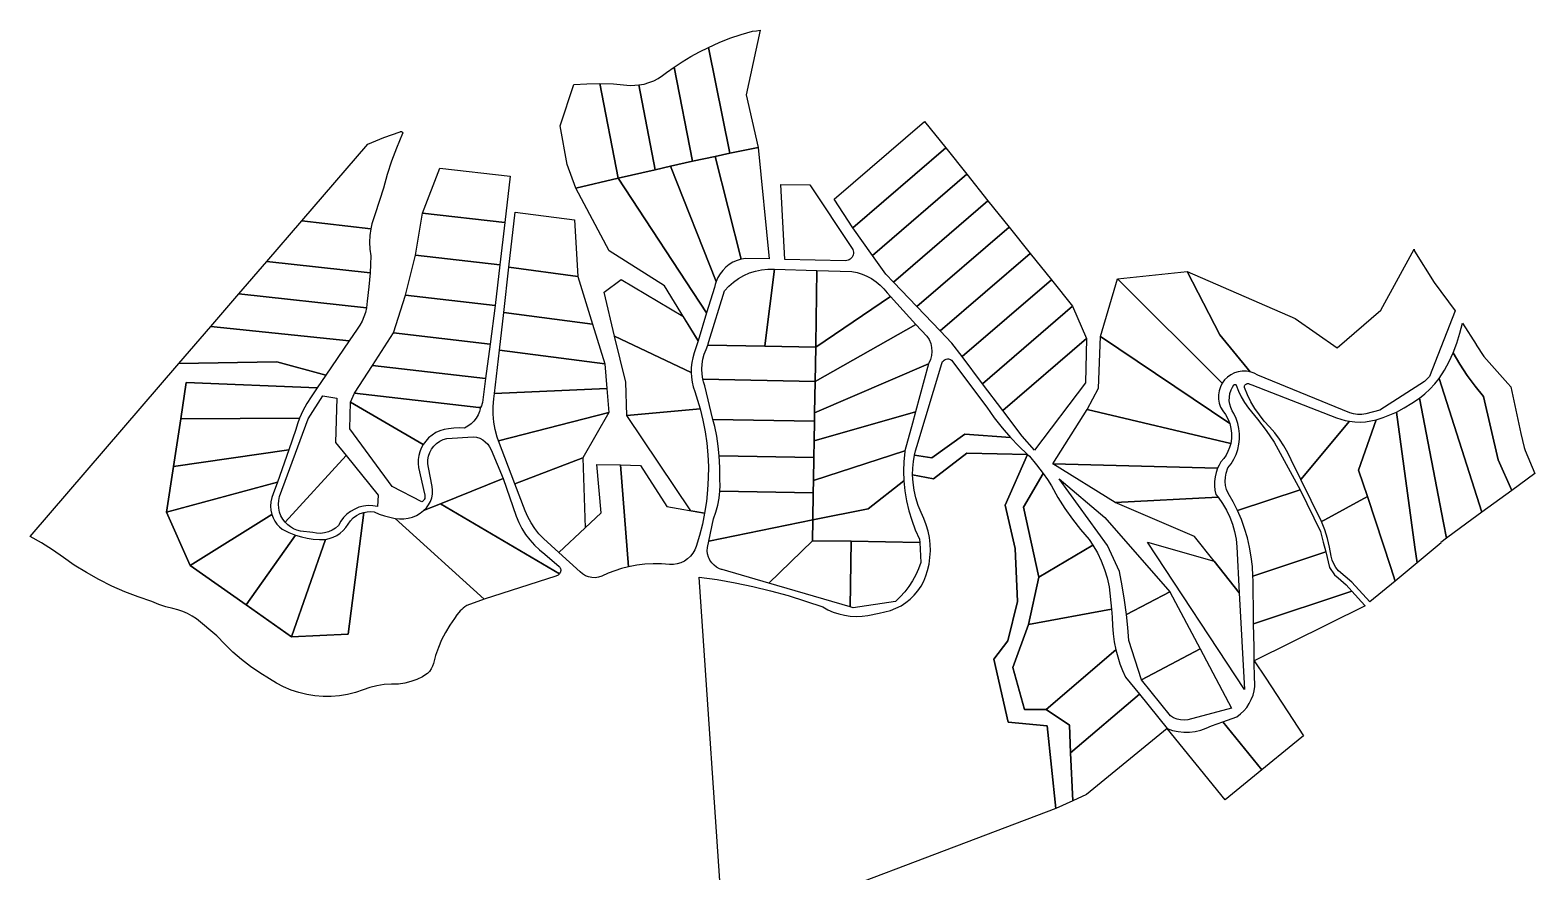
# Model space of a CAD drawing. Header units: millimetres. Extents: x 522658 to 553925, y 7796479 to 7820139.
# Drawn here: x 537470 to 539251, y 7802956 to 7803952 of the extents above; entities that cross this region are included whole.
import ezdxf

# ---------------------------------------------------------------- set-up
doc = ezdxf.new("R2010")
doc.units = ezdxf.units.MM
doc.layers.add('ZONA RESIDENCIAL 2 (ZR_2)', color=2, linetype='Continuous')

msp = doc.modelspace()

# ---------------------------------------------------------------- linework, layer by layer
at = {"layer": 'ZONA RESIDENCIAL 2 (ZR_2)'}
for points in [[(538331.4, 7803813.2), (538298.1, 7803806.6), (538272.6, 7803931.8), (538285.3, 7803937.5), (538298.2, 7803942.6), (538311.3, 7803947.1), (538324.7, 7803951), (538329.4, 7803951.5), (538334, 7803952.2), (538317.5, 7803875.6), (538331.4, 7803813.2)], [(538280.6, 7803802.6), (538254, 7803797.1), (538232, 7803908.3), (538241.8, 7803914.8), (538251.8, 7803920.8), (538262.1, 7803926.5), (538272.6, 7803931.8), (538298.1, 7803806.6), (538280.6, 7803802.6)], [(538209.5, 7803787), (538190.5, 7803887.3), (538196.5, 7803888.4), (538202.3, 7803890.1), (538207.9, 7803892.3), (538213.3, 7803895), (538218.4, 7803898.3), (538223.2, 7803902), (538232, 7803908.3), (538254, 7803797.1), (538227.8, 7803791.1), (538209.5, 7803787)], [(538165.9, 7803777.2), (538115.9, 7803765.2), (538105.6, 7803793.4), (538097.2, 7803839), (538113.5, 7803887.8), (538128.8, 7803888.8), (538144.1, 7803889), (538165.9, 7803777.2)], [(538190.5, 7803887.3), (538209.5, 7803787), (538165.9, 7803777.2), (538144.1, 7803889), (538160.2, 7803888.5), (538176.2, 7803887.2), (538181, 7803886.8), (538185.8, 7803886.9), (538190.5, 7803887.3)], [(538553.5, 7803812.8), (538443.4, 7803718.2), (538421.5, 7803752.1), (538528.5, 7803844), (538553.5, 7803812.8)], [(537873.1, 7803717.1), (537791.5, 7803726.5), (537869.7, 7803817.4), (537888.7, 7803825), (537908.1, 7803832), (537908.3, 7803832.1), (537908.7, 7803832.2), (537909, 7803832.2), (537909.3, 7803832.2), (537909.6, 7803832.2), (537909.9, 7803832), (537910.2, 7803831.9), (537910.4, 7803831.6), (537910.6, 7803831.4), (537910.8, 7803831.1), (537910.9, 7803830.8), (537910.9, 7803830.5), (537910.9, 7803830.2), (537910.8, 7803829.8), (537903.7, 7803812.4), (537897.8, 7803797), (537892.6, 7803781.3), (537888.1, 7803765.4), (537878.5, 7803735), (537876.3, 7803729.1), (537874.5, 7803723.2), (537873.1, 7803717.1)], [(538227.8, 7803791.1), (538254, 7803797.1), (538280.6, 7803802.6), (538311.4, 7803681.2), (538306.5, 7803679.7), (538301.7, 7803677.6), (538297.3, 7803674.9), (538293.2, 7803671.7), (538289.6, 7803668), (538286.4, 7803663.9), (538283.8, 7803659.5), (538281.7, 7803654.7), (538227.8, 7803791.1)], [(538280.6, 7803802.6), (538298.1, 7803806.6), (538331.4, 7803813.2), (538344.5, 7803681.5), (538316.8, 7803682.1), (538311.4, 7803681.2), (538280.6, 7803802.6)], [(538578.5, 7803781.6), (538466.8, 7803685.5), (538443.4, 7803718.2), (538553.5, 7803812.8), (538578.5, 7803781.6)], [(538031.7, 7803724.6), (537934.4, 7803735.8), (537954.9, 7803788.8), (538038, 7803779.3), (538031.7, 7803724.6)], [(538165.9, 7803777.2), (538209.7, 7803787), (538227.8, 7803791.1), (538281.7, 7803654.7), (538280.7, 7803651.4), (538279.9, 7803647.9), (538270.5, 7803617.6), (538165.9, 7803777.2)], [(538603.5, 7803750.4), (538491.5, 7803654.1), (538482.7, 7803663.3), (538466.8, 7803685.5), (538578.5, 7803781.6), (538603.5, 7803750.4)], [(538115.9, 7803765.2), (538165.9, 7803777.2), (538270.5, 7803617.6), (538260.4, 7803584.8), (538220.7, 7803649.7), (538155.2, 7803691), (538115.9, 7803765.2)], [(538392.6, 7803769.2), (538442.8, 7803694), (538443.5, 7803692.6), (538444, 7803691.1), (538444.2, 7803689.6), (538444.2, 7803688.1), (538444, 7803686.5), (538443.4, 7803685.1), (538442.7, 7803683.7), (538441.7, 7803682.5), (538440.6, 7803681.4), (538439.3, 7803680.6), (538437.9, 7803679.9), (538436.4, 7803679.6), (538434.8, 7803679.4), (538363.1, 7803681), (538358.4, 7803769.6), (538392.6, 7803769.2)], [(538628.5, 7803719.2), (538519.2, 7803625.2), (538491.5, 7803654.1), (538603.5, 7803750.4), (538628.5, 7803719.2)], [(537873.1, 7803717.1), (537872, 7803709.1), (537871.7, 7803701.2), (537872.1, 7803693.2), (537873.3, 7803685.2), (537873, 7803675.1), (537872.4, 7803665.1), (537750.1, 7803678.5), (537791.5, 7803726.5), (537873.1, 7803717.1)], [(538025.9, 7803674.5), (537926.2, 7803686), (537934.4, 7803735.8), (538031.7, 7803724.6), (538025.9, 7803674.5)], [(538114.3, 7803727.9), (538118.3, 7803660.8), (538036.7, 7803671.9), (538044.2, 7803736.8), (538114.3, 7803727.9)], [(538653.5, 7803688), (538546.9, 7803596.3), (538519.2, 7803625.2), (538628.5, 7803719.2), (538653.5, 7803688)], [(538839, 7803666.6), (538966.9, 7803611.2), (539016.7, 7803576.2), (539068.5, 7803620.7), (539107.6, 7803692.9), (539108.1, 7803690.7), (539131.3, 7803653.7), (539156.2, 7803620), (539125.9, 7803542.5), (539120, 7803536.5), (539067, 7803502.5), (539050.5, 7803498.1), (539045.7, 7803497.4), (539040.9, 7803497.4), (539036.1, 7803498.1), (539031.5, 7803499.5), (538922.8, 7803544), (538918.5, 7803546.3), (538913.9, 7803547.9), (538877.9, 7803591.8), (538839, 7803666.6)], [(537872.4, 7803665.1), (537871, 7803648.3), (537868.8, 7803631.6), (537868.5, 7803627.6), (537868, 7803623.6), (537717.1, 7803640.2), (537750.1, 7803678.5), (537872.4, 7803665.1)], [(538020.3, 7803626.3), (537914.2, 7803638.5), (537926.2, 7803686), (538025.9, 7803674.5), (538020.3, 7803626.3)], [(538678.5, 7803656.7), (538572.9, 7803565.9), (538560.7, 7803581.9), (538546.9, 7803596.3), (538653.5, 7803688), (538678.5, 7803656.7)], [(538118.3, 7803660.8), (538135.6, 7803604.5), (538030.5, 7803618.1), (538036.7, 7803671.9), (538118.3, 7803660.8)], [(538252.2, 7803547.2), (538161.7, 7803590.2), (538149.2, 7803642.2), (538169.6, 7803657), (538242.6, 7803613.8), (538260.4, 7803584.8), (538255.9, 7803570.3), (538254.2, 7803564.7), (538253, 7803558.9), (538252.3, 7803553.1), (538252.2, 7803547.2)], [(538339.8, 7803581.9), (538339.3, 7803578.4), (538271.8, 7803579.6), (538273.1, 7803584), (538291.6, 7803643.8), (538296.7, 7803649.2), (538302.2, 7803654), (538308.2, 7803658.3), (538314.6, 7803662), (538321.4, 7803664.9), (538328.4, 7803667.2), (538335.6, 7803668.7), (538343, 7803669.5), (538350.3, 7803669.5), (538351, 7803669.5), (538339.8, 7803581.9)], [(538399.6, 7803580.1), (538399.6, 7803577.3), (538339.3, 7803578.4), (538339.8, 7803581.9), (538351, 7803669.5), (538401, 7803668), (538399.6, 7803580.1)], [(538488, 7803637), (538399.6, 7803577.3), (538399.6, 7803580.1), (538401, 7803668), (538442.4, 7803666.7), (538448.6, 7803665.5), (538454.6, 7803663.6), (538460.3, 7803661.2), (538465.8, 7803658.2), (538471, 7803654.6), (538475.8, 7803650.6), (538480.2, 7803646.1), (538484.1, 7803641.2), (538488, 7803637)], [(538703.6, 7803625.5), (538597, 7803533.9), (538572.9, 7803565.9), (538678.5, 7803656.7), (538703.6, 7803625.5)], [(538880.7, 7803534.5), (538878.5, 7803530.1), (538877, 7803525.4), (538876.3, 7803520.6), (538876.3, 7803515.7), (538877.2, 7803510.9), (538878.8, 7803506.3), (538881.2, 7803502), (538884.6, 7803497.4), (538887.4, 7803492.3), (538889.5, 7803486.9), (538736.8, 7803589.9), (538756.8, 7803657.9), (538880.7, 7803534.5)], [(538913.9, 7803547.9), (538909.2, 7803548.7), (538904.4, 7803548.8), (538899.6, 7803548.1), (538895.1, 7803546.6), (538890.8, 7803544.5), (538886.9, 7803541.7), (538883.5, 7803538.3), (538880.7, 7803534.5), (538756.8, 7803657.9), (538839, 7803666.6), (538877.9, 7803591.8), (538913.9, 7803547.9)], [(537868, 7803623.6), (537866.8, 7803618.2), (537865.1, 7803613), (537862.9, 7803608), (537860.2, 7803603.2), (537857.1, 7803598.6), (537847.7, 7803584.8), (537683.7, 7803601.5), (537717.1, 7803640.2), (537868, 7803623.6)], [(538020.3, 7803626.3), (538014.3, 7803580.7), (537899.9, 7803593.9), (537914.2, 7803638.5), (538020.3, 7803626.3)], [(538399.6, 7803577.3), (538488, 7803637), (538518.3, 7803603.9), (538398.9, 7803536.7), (538399.6, 7803577.3)], [(538720, 7803587.2), (538621.1, 7803502.1), (538597, 7803533.9), (538703.6, 7803625.5), (538720, 7803587.2)], [(537847.7, 7803584.8), (537820.1, 7803544.1), (537762, 7803559.9), (537646.2, 7803557.9), (537683.7, 7803601.5), (537847.7, 7803584.8)], [(538135.6, 7803604.5), (538150, 7803557.5), (538025.3, 7803573.5), (538030.5, 7803618.1), (538135.6, 7803604.5)], [(538533.1, 7803557.3), (538398.3, 7803499.3), (538398.9, 7803536.7), (538518.3, 7803603.9), (538531.3, 7803590.2), (538533.8, 7803586.1), (538535.7, 7803581.6), (538536.7, 7803576.9), (538537, 7803572.1), (538536.6, 7803567.3), (538535.3, 7803562.6), (538533.3, 7803558.2), (538533.1, 7803557.3)], [(539181.2, 7803580.1), (539181.3, 7803580), (539190.3, 7803566), (539218.5, 7803534), (539222, 7803530.1), (539234.1, 7803475.1), (539237.8, 7803458.4), (539239.3, 7803454.7), (539250.7, 7803427.5), (539223.5, 7803407.7), (539207.1, 7803443.8), (539189.7, 7803518.8), (539179.8, 7803531.1), (539170.5, 7803543.8), (539161.9, 7803557), (539154, 7803570.6), (539158.4, 7803582), (539162, 7803593.7), (539164.8, 7803605.6), (539181.2, 7803580.1)], [(538009, 7803540), (537875, 7803555.5), (537899.9, 7803593.9), (538014.3, 7803580.7), (538009, 7803540)], [(538262.9, 7803504.1), (538176.2, 7803496.4), (538174.9, 7803535.6), (538161.7, 7803590.2), (538252.2, 7803547.2), (538252.5, 7803541.5), (538253.4, 7803535.8), (538254.7, 7803530.1), (538256.6, 7803524.7), (538259.9, 7803514.4), (538262.9, 7803504.1)], [(538658.5, 7803455.1), (538644, 7803471.8), (538621.1, 7803502.1), (538720, 7803587.2), (538718.7, 7803535), (538658.5, 7803455.1)], [(538889.5, 7803486.9), (538891, 7803481.1), (538891.7, 7803475.2), (538891.6, 7803469.2), (538890.7, 7803463.3), (538721, 7803503.5), (538734.4, 7803528.8), (538736.8, 7803589.9), (538889.5, 7803486.9)], [(538150, 7803557.5), (538152.4, 7803528.2), (538019.4, 7803522.3), (538025.3, 7803573.5), (538150, 7803557.5)], [(538399.6, 7803577.3), (538398.9, 7803536.7), (538266.1, 7803539.1), (538265.1, 7803545), (538264.8, 7803551.1), (538265.1, 7803557.1), (538266.2, 7803563), (538267.8, 7803568.8), (538270.2, 7803574.4), (538271.8, 7803579.6), (538339.3, 7803578.4), (538399.6, 7803577.3)], [(539223.5, 7803407.7), (539188, 7803381.8), (539137.2, 7803539.9), (539143.5, 7803549.8), (539149.1, 7803560), (539154, 7803570.6), (539161.9, 7803557), (539170.5, 7803543.8), (539179.8, 7803531.1), (539189.7, 7803518.8), (539207.1, 7803443.8), (539223.5, 7803407.7)], [(537470, 7803353.2), (537646.2, 7803557.9), (537762, 7803559.9), (537820.1, 7803544.1), (537809.8, 7803528.9), (537654.8, 7803535.4), (537648.2, 7803492.3), (537639.7, 7803436.1), (537631.4, 7803382), (537659.5, 7803318.8), (537725.5, 7803272.5), (537779.5, 7803234.5), (537846.3, 7803237.5), (537864.8, 7803381.7), (537868.9, 7803382.4), (537873, 7803382.6), (537877.1, 7803382.2), (537883.1, 7803379.5), (537889.3, 7803377.5), (537895.8, 7803376.2), (537898.8, 7803375.3), (537902, 7803374.6), (538007.4, 7803279.1), (537986.7, 7803271.4), (537984.6, 7803270.1), (537982.3, 7803268.4), (537980.8, 7803267), (537979.1, 7803265.2), (537977.3, 7803263.2), (537975, 7803260.5), (537972.4, 7803256.2), (537966.7, 7803248.2), (537961.5, 7803239.7), (537957, 7803230.9), (537953.1, 7803221.9), (537949.9, 7803212.5), (537947.3, 7803202.9), (537946.2, 7803199.6), (537944.7, 7803196.5), (537942.6, 7803193.6), (537940.2, 7803191.1), (537937.3, 7803189), (537934.3, 7803187.3), (537927.6, 7803184.1), (537920.6, 7803181.5), (537913.4, 7803179.6), (537906.1, 7803178.3), (537897.5, 7803178.5), (537889, 7803177.9), (537880.5, 7803176.5), (537872.2, 7803174.5), (537864.1, 7803171.7), (537855, 7803168.7), (537845.6, 7803166.3), (537836, 7803164.8), (537826.4, 7803164), (537816.7, 7803164), (537807, 7803164.7), (537797.5, 7803166.2), (537788.1, 7803168.5), (537778.9, 7803171.5), (537770, 7803175.3), (537761.4, 7803179.7), (537753.2, 7803184.8), (537741.7, 7803191.9), (537730.7, 7803199.5), (537720.1, 7803207.7), (537709.9, 7803216.5), (537700.3, 7803225.8), (537691.1, 7803235.6), (537666.9, 7803255.7), (537661.8, 7803259.1), (537656.3, 7803262.1), (537650.7, 7803264.5), (537644.9, 7803266.4), (537638.8, 7803267.8), (537630.5, 7803270.1), (537622.2, 7803272.9), (537614.2, 7803276.2), (537598, 7803281.6), (537582.2, 7803287.7), (537566.6, 7803294.6), (537551.4, 7803302.2), (537536.6, 7803310.4), (537522.1, 7803319.3), (537509.5, 7803328.5), (537496.6, 7803337.2), (537483.5, 7803345.5), (537470, 7803353.2)], [(538001, 7803505.9), (537853.8, 7803522.8), (537875, 7803555.5), (538009, 7803540), (538005.2, 7803511.5), (538005, 7803510.3), (538004.1, 7803507.9), (538003, 7803505.6), (538001, 7803505.9)], [(538398.3, 7803499.3), (538533.1, 7803557.3), (538517.8, 7803500.8), (538397.8, 7803466.3), (538398.2, 7803489.5), (538398.3, 7803499.3)], [(538630, 7803470.4), (538576.2, 7803474.2), (538536.9, 7803446.4), (538516.6, 7803449.5), (538517.7, 7803454.5), (538519.1, 7803459.5), (538548.7, 7803557.7), (538549.1, 7803558.9), (538549.8, 7803560.1), (538550.7, 7803561.1), (538551.7, 7803561.9), (538552.9, 7803562.6), (538554.1, 7803563), (538555.4, 7803563.2), (538556.8, 7803563.2), (538558.1, 7803563), (538559.3, 7803562.5), (538560.5, 7803561.9), (538602.1, 7803506.1), (538610.8, 7803493.7), (538620.1, 7803481.8), (538630, 7803470.4)], [(537789, 7803493.1), (537648.2, 7803492.3), (537654.8, 7803535.4), (537809.8, 7803528.9), (537802.7, 7803518.4), (537797.5, 7803510.4), (537792.9, 7803501.9), (537789, 7803493.1)], [(538398.9, 7803536.7), (538398.3, 7803499.3), (538398.2, 7803489.5), (538278.1, 7803491.6), (538268.4, 7803531.4), (538266.8, 7803536.1), (538266.1, 7803539.1), (538398.9, 7803536.7)], [(538973, 7803408.5), (538898.8, 7803383.9), (538893.6, 7803394.3), (538887.7, 7803404.4), (538885.8, 7803408.8), (538884.6, 7803413.6), (538884.2, 7803418.4), (538884.4, 7803423.3), (538885.5, 7803428), (538887.3, 7803434.3), (538891.1, 7803439.2), (538894.3, 7803444.6), (538897, 7803450.2), (538899, 7803456.1), (538900.4, 7803462.2), (538901.1, 7803468.4), (538901.1, 7803474.6), (538900.4, 7803480.8), (538899.1, 7803486.9), (538897.1, 7803492.8), (538894.5, 7803498.5), (538892.4, 7803502), (538890.7, 7803505.7), (538889.6, 7803509.6), (538889, 7803513.7), (538889.1, 7803517.8), (538889.8, 7803522.3), (538891.2, 7803526.7), (538892.7, 7803529.7), (538894.5, 7803532.5), (538894.7, 7803532.7), (538894.9, 7803532.9), (538895.1, 7803533), (538895.4, 7803533.1), (538895.7, 7803533.1), (538895.9, 7803533.1), (538896.2, 7803533), (538896.5, 7803532.9), (538896.7, 7803532.8), (538896.9, 7803532.6), (538897.1, 7803532.4), (538897.2, 7803532.1), (538899.9, 7803525.1), (538903.2, 7803518.3), (538907, 7803511.8), (538911.8, 7803505.1), (538922.4, 7803492.1), (538932.6, 7803478.6), (538942.1, 7803464.8), (538973, 7803408.5)], [(539031.2, 7803489.4), (538973.5, 7803420.6), (538962.3, 7803443.7), (538958.2, 7803452.1), (538953.6, 7803460.3), (538948.4, 7803468.2), (538942.9, 7803475.7), (538936.8, 7803482.9), (538930.3, 7803489.7), (538924.6, 7803497), (538919.4, 7803504.6), (538914.7, 7803512.5), (538910.5, 7803520.8), (538906.9, 7803529.3), (538906.9, 7803530), (538907, 7803530.7), (538907.2, 7803531.4), (538907.5, 7803532), (538907.9, 7803532.6), (538908.4, 7803533.1), (538908.9, 7803533.5), (538909.6, 7803533.8), (538910.3, 7803534), (538911, 7803534.1), (538911.7, 7803534), (538913.3, 7803533.4), (538915.6, 7803532.5), (539016, 7803493.5), (539021, 7803491.8), (539026, 7803490.4), (539031.2, 7803489.4)], [(539188, 7803381.8), (539170.2, 7803368.8), (539145.9, 7803351), (539142.4, 7803369.2), (539114, 7803516.9), (539120.4, 7803522), (539126.4, 7803527.6), (539132.1, 7803533.6), (539137.2, 7803539.9), (539188, 7803381.8)], [(537771.9, 7803370), (537769.2, 7803373.8), (537766.9, 7803377.8), (537765.3, 7803382.1), (537764.3, 7803386.7), (537763.9, 7803391.3), (537764.2, 7803395.9), (537765.1, 7803400.4), (537799.1, 7803492.2), (537816.5, 7803519.5), (537832.8, 7803516.9), (537831.6, 7803464.3), (537843.9, 7803449.1), (537771.9, 7803370)], [(537965, 7803480.4), (537959.8, 7803479.6), (537954.8, 7803478.1), (537950.1, 7803476), (537945.6, 7803473.2), (537941.6, 7803469.9), (537938.1, 7803466.1), (537935, 7803461.9), (537849.2, 7803512), (537853.8, 7803522.8), (538001, 7803505.9), (538003, 7803505.6), (538001.9, 7803501.2), (538000.2, 7803497), (537997.9, 7803493), (537995.1, 7803489.4), (537991.8, 7803486.3), (537988, 7803483.6), (537984, 7803481.5), (537977.6, 7803481.8), (537971.3, 7803481.4), (537965, 7803480.4)], [(538019.4, 7803522.3), (538152.4, 7803528.2), (538154.8, 7803499.8), (538024.4, 7803466.3), (538022.7, 7803470.8), (538020.4, 7803479.6), (538018.8, 7803488.6), (538018, 7803497.8), (538018, 7803506.9), (538018.7, 7803516), (538019.4, 7803522.3)], [(539145.9, 7803351), (539139.3, 7803346.2), (539139.7, 7803345.5), (539111.2, 7803322), (539108.7, 7803340.5), (539086.7, 7803500.3), (539096.1, 7803505.3), (539105.2, 7803510.8), (539114, 7803516.9), (539142.4, 7803369.2), (539145.9, 7803351)], [(537898.4, 7803412.5), (537848.5, 7803480.7), (537849.2, 7803512), (537935, 7803461.9), (537932.8, 7803457.7), (537931.1, 7803453.4), (537930, 7803448.8), (537929.4, 7803444.2), (537929.3, 7803439.5), (537929.8, 7803434.8), (537936.7, 7803403.6), (537937, 7803402.7), (537937.2, 7803401.7), (537937.3, 7803400.8), (537937.2, 7803399.5), (537937, 7803398.3), (537936.5, 7803397.1), (537935.9, 7803396.2), (537935.2, 7803395.4), (537934.5, 7803394.7), (537933.6, 7803394.1), (537898.4, 7803412.5)], [(538024.4, 7803466.3), (538154.8, 7803499.8), (538124.1, 7803446.4), (538043.8, 7803415.3), (538024.4, 7803466.3)], [(538176.2, 7803496.4), (538262.9, 7803504.1), (538266.2, 7803490.7), (538268.8, 7803477.1), (538270.7, 7803463.4), (538272, 7803449.7), (538272.6, 7803435.9), (538272.5, 7803422.1), (538271.7, 7803408.3), (538270.3, 7803394.6), (538268.2, 7803380.9), (538251.9, 7803383.7), (538176.2, 7803496.4)], [(538397.8, 7803466.3), (538517.8, 7803500.8), (538514.1, 7803487.1), (538505.2, 7803454.4), (538397.1, 7803419.5), (538397.5, 7803446.6), (538397.8, 7803466.3)], [(538890.7, 7803463.3), (538889.4, 7803458.5), (538887.5, 7803453.8), (538885.2, 7803449.4), (538882.4, 7803445.3), (538879.2, 7803441.5), (538877, 7803437.7), (538875.1, 7803433.8), (538680.3, 7803439), (538721, 7803503.5), (538890.7, 7803463.3)], [(539111.2, 7803322), (539085.4, 7803300.5), (539080.2, 7803316.3), (539052.5, 7803400.4), (539042, 7803431.7), (539063, 7803491.1), (539071, 7803493.8), (539078.9, 7803496.9), (539086.7, 7803500.3), (539108.7, 7803340.5), (539111.2, 7803322)], [(537648.2, 7803492.3), (537789, 7803493.1), (537786.6, 7803486.4), (537784.6, 7803479.6), (537776.2, 7803455.8), (537639.7, 7803436.1), (537648.2, 7803492.3)], [(538398.2, 7803489.5), (538397.8, 7803466.3), (538397.5, 7803446.6), (538285.4, 7803448.6), (538284.2, 7803460.2), (538282.5, 7803471.8), (538280.2, 7803483.2), (538278.1, 7803491.6), (538398.2, 7803489.5)], [(539052.5, 7803400.4), (539002.1, 7803373), (538998, 7803370.8), (538973.5, 7803420.6), (539031.2, 7803489.4), (539037.5, 7803488.7), (539044, 7803488.6), (539050.4, 7803488.9), (539056.7, 7803489.8), (539063, 7803491.1), (539042, 7803431.7), (539052.5, 7803400.4)], [(538029.9, 7803421.8), (537955.7, 7803391.9), (537935.7, 7803383.8), (537938.9, 7803387), (537941.6, 7803390.7), (537943.7, 7803394.7), (537945.2, 7803399), (537946, 7803403.4), (537946.2, 7803408), (537945.7, 7803412.5), (537941.3, 7803434.8), (537940.6, 7803439.3), (537940.7, 7803443.8), (537941.5, 7803448.3), (537943, 7803452.6), (537945.1, 7803456.6), (537947.8, 7803460.2), (537951.1, 7803463.3), (537954.9, 7803465.9), (537959, 7803467.9), (537963.3, 7803469.1), (537994.4, 7803471.2), (537998.3, 7803470.6), (538002.1, 7803469.3), (538005.6, 7803467.5), (538008.7, 7803465.2), (538011.5, 7803462.4), (538013.8, 7803459.2), (538015.5, 7803455.6), (538029.9, 7803421.8)], [(538630, 7803470.4), (538639.9, 7803460.1), (538650.4, 7803450.2), (538578.5, 7803451.6), (538539.2, 7803421.4), (538514.3, 7803426.2), (538514.5, 7803434), (538515.3, 7803441.7), (538516.6, 7803449.5), (538536.9, 7803446.4), (538576.2, 7803474.2), (538630, 7803470.4)], [(537639.7, 7803436.1), (537776.2, 7803455.8), (537762.6, 7803417.5), (537631.4, 7803382), (537639.7, 7803436.1)], [(537881.1, 7803388.8), (537875.7, 7803389.6), (537870.1, 7803389.7), (537864.6, 7803389.1), (537859.2, 7803387.7), (537854.1, 7803385.6), (537849.3, 7803382.9), (537844.9, 7803379.5), (537841, 7803375.6), (537837.6, 7803371.1), (537834.9, 7803366.3), (537831.4, 7803363.2), (537827.4, 7803360.6), (537823.1, 7803358.7), (537818.5, 7803357.4), (537813.8, 7803356.9), (537809.1, 7803357), (537804.4, 7803357.9), (537789.9, 7803359.3), (537785.8, 7803360.5), (537781.9, 7803362.2), (537778.3, 7803364.4), (537774.9, 7803367), (537771.9, 7803370), (537843.9, 7803449.1), (537881.9, 7803402.1), (537881.1, 7803388.8)], [(538043.8, 7803415.3), (538124.1, 7803446.4), (538126.7, 7803363.3), (538095.8, 7803334.2), (538077.6, 7803350.7), (538072.1, 7803356.4), (538067.2, 7803362.7), (538062.8, 7803369.3), (538059, 7803376.3), (538055.9, 7803383.6), (538043.8, 7803415.3)], [(538683.9, 7803031.4), (538290.4, 7802882.5), (538261.7, 7803305.1), (538283, 7803302.1), (538304.2, 7803298.4), (538325.3, 7803294), (538346.2, 7803288.9), (538367, 7803283.2), (538387.6, 7803276.8), (538407.9, 7803269.8), (538414, 7803266.5), (538420.4, 7803263.7), (538427, 7803261.6), (538433.7, 7803260), (538440.6, 7803259), (538447.5, 7803258.6), (538454.5, 7803258.9), (538461.4, 7803259.8), (538474.9, 7803262.6), (538488.3, 7803265.8), (538494.6, 7803268.3), (538500.6, 7803271.3), (538506.2, 7803274.9), (538511.4, 7803279.1), (538516.2, 7803283.8), (538520.5, 7803288.9), (538524.3, 7803294.4), (538527.5, 7803300.3), (538530.1, 7803306.5), (538532, 7803312.9), (538533.7, 7803320.6), (538534.8, 7803328.3), (538535.3, 7803336.2), (538535.1, 7803344), (538534.2, 7803351.8), (538532.7, 7803359.5), (538530.5, 7803367.1), (538527.7, 7803374.4), (538524.3, 7803381.5), (538520.8, 7803390), (538518.1, 7803398.8), (538516.1, 7803407.8), (538514.8, 7803416.9), (538514.3, 7803426.2), (538539.2, 7803421.4), (538578.5, 7803451.6), (538650.4, 7803450.2), (538623.8, 7803390.1), (538635.7, 7803338.9), (538638.5, 7803276.2), (538627, 7803229.7), (538610.3, 7803207.9), (538627.4, 7803133.7), (538673.4, 7803129.3), (538683.9, 7803031.4)], [(538397.5, 7803446.6), (538397.1, 7803419.5), (538396.8, 7803404.8), (538286.3, 7803406.7), (538286.4, 7803413.6), (538286, 7803420.5), (538286.1, 7803434.6), (538285.4, 7803448.6), (538397.5, 7803446.6)], [(538503.8, 7803419.1), (538461.6, 7803386), (538396.3, 7803372.7), (538396.8, 7803404.8), (538397.1, 7803419.5), (538505.2, 7803454.4), (538504.9, 7803453.2), (538503.8, 7803441.9), (538503.5, 7803430.5), (538503.8, 7803419.1)], [(538668.7, 7803427.7), (538645.7, 7803387.8), (538663.7, 7803305), (538651.5, 7803249.2), (538633, 7803198.1), (538646.8, 7803148.4), (538672.2, 7803148.4), (538699.8, 7803130), (538701.2, 7803097.1), (538703.8, 7803040.5), (538683.9, 7803031.4), (538673.4, 7803129.3), (538627.4, 7803133.7), (538610.3, 7803207.9), (538627, 7803229.7), (538638.5, 7803276.2), (538635.7, 7803338.9), (538623.8, 7803390.1), (538650.4, 7803450.2), (538652.7, 7803448.1), (538660.9, 7803438.1), (538668.7, 7803427.7)], [(538168.5, 7803437.8), (538178.2, 7803317.3), (538170, 7803315.2), (538162, 7803312.6), (538154.1, 7803309.6), (538146.4, 7803306.1), (538142.6, 7803304.9), (538138.7, 7803304.3), (538134.8, 7803304.5), (538130.9, 7803305.3), (538127.2, 7803306.8), (538123.8, 7803308.8), (538120.8, 7803311.4), (538095.8, 7803334.2), (538126.7, 7803363.3), (538145.8, 7803381), (538140.8, 7803438.5), (538168.5, 7803437.8)], [(538178.2, 7803317.3), (538168.5, 7803437.8), (538192.3, 7803437.1), (538223.6, 7803388.5), (538268.2, 7803380.9), (538265.5, 7803367.6), (538262.2, 7803354.4), (538258.2, 7803341.4), (538256.5, 7803337.2), (538254.2, 7803333.3), (538251.3, 7803329.8), (538248, 7803326.7), (538244.2, 7803324.1), (538240.2, 7803322.1), (538235.8, 7803320.8), (538231.3, 7803320), (538226.8, 7803320), (538217.1, 7803320.7), (538207.3, 7803320.9), (538197.5, 7803320.3), (538187.8, 7803319.1), (538178.2, 7803317.3)], [(538727.7, 7803343), (538663.7, 7803305), (538645.7, 7803387.8), (538668.7, 7803427.7), (538673.8, 7803420.4), (538678.6, 7803412.9), (538686.2, 7803399.4), (538694.5, 7803386.3), (538703.5, 7803373.6), (538713.1, 7803361.4), (538723.3, 7803349.7), (538727.7, 7803343)], [(538875.1, 7803433.8), (538873.4, 7803428.8), (538872.2, 7803423.7), (538871.6, 7803418.4), (538871.6, 7803413.2), (538872.1, 7803408), (538873.2, 7803402.8), (538875.9, 7803399.5), (538753.8, 7803393.2), (538680.3, 7803439), (538875.1, 7803433.8)], [(537631.4, 7803382), (537762.6, 7803417.5), (537757.7, 7803403.8), (537755.9, 7803399.1), (537754.8, 7803394.2), (537754.5, 7803389.2), (537754.9, 7803384.2), (537756, 7803379.3), (537659.5, 7803318.8), (537631.4, 7803382)], [(538098, 7803314), (538097.9, 7803313), (538097.8, 7803311.9), (538097.5, 7803310.9), (538097, 7803310), (538096.5, 7803309.1), (537955.7, 7803391.9), (538029.9, 7803421.8), (538045, 7803377.4), (538048.2, 7803369.9), (538052, 7803362.6), (538056.4, 7803355.7), (538061.4, 7803349.2), (538066.8, 7803343.1), (538072.8, 7803337.5), (538079.2, 7803332.4), (538096.2, 7803317.5), (538096.8, 7803316.8), (538097.4, 7803315.9), (538097.7, 7803315), (538098, 7803314)], [(538396.8, 7803404.8), (538396.3, 7803372.7), (538273, 7803347.5), (538278.6, 7803374.2), (538281.6, 7803382), (538283.9, 7803390.1), (538285.5, 7803398.4), (538286.3, 7803406.7), (538396.8, 7803404.8)], [(538522.7, 7803346.2), (538441.5, 7803347.5), (538396, 7803347.9), (538396.3, 7803372.7), (538461.6, 7803386), (538503.8, 7803419.1), (538505, 7803407.2), (538507, 7803395.4), (538509.7, 7803383.7), (538513.2, 7803372.3), (538517.5, 7803361.1), (538522.5, 7803350.2), (538522.7, 7803346.2)], [(538818.5, 7803287.9), (538767.4, 7803260.7), (538765.1, 7803277.8), (538762.4, 7803294.8), (538759.2, 7803311.7), (538744.9, 7803342.5), (538687.7, 7803421.2), (538741.8, 7803375.6), (538818.5, 7803287.9)], [(539003.1, 7803334.9), (538917, 7803306.3), (538916.4, 7803317.7), (538915.1, 7803329.1), (538913.1, 7803340.4), (538910.5, 7803351.6), (538907.2, 7803362.6), (538903.3, 7803373.3), (538898.8, 7803383.9), (538973, 7803408.5), (538996.9, 7803359.1), (539000.1, 7803346.4), (539003.1, 7803334.9)], [(538096.5, 7803309.1), (538095.8, 7803308.3), (538094.9, 7803307.6), (538094.1, 7803307), (538093.1, 7803306.5), (538092.1, 7803306.2), (538007.4, 7803279.1), (537902, 7803374.6), (537907.1, 7803374), (537912.3, 7803374.1), (537917.4, 7803374.8), (537922.4, 7803376.1), (537927.1, 7803378.1), (537931.6, 7803380.7), (537935.7, 7803383.8), (537955.7, 7803391.9), (538096.5, 7803309.1)], [(538900.9, 7803286.7), (538871.1, 7803323.9), (538847.8, 7803353), (538753.8, 7803393.2), (538875.9, 7803399.5), (538881.1, 7803392.1), (538885.6, 7803384.2), (538889.5, 7803376.1), (538892.7, 7803367.6), (538895.2, 7803358.9), (538897, 7803350), (538898, 7803341), (538900.9, 7803286.7)], [(539085.4, 7803300.5), (539055.5, 7803275.8), (539033.9, 7803299.1), (539018.1, 7803312.7), (539015.1, 7803316.6), (539012.7, 7803320.7), (539010.8, 7803325.2), (539009.4, 7803329.9), (539007.7, 7803340.4), (539005.2, 7803350.8), (539002, 7803360.9), (538998, 7803370.8), (539002.1, 7803373), (539052.5, 7803400.4), (539080.2, 7803316.3), (539085.4, 7803300.5)], [(537659.5, 7803318.8), (537756, 7803379.3), (537757.5, 7803375.2), (537759.6, 7803371.4), (537762.1, 7803367.8), (537765, 7803364.6), (537768.4, 7803361.8), (537776.1, 7803357.9), (537784.2, 7803354.8), (537725.5, 7803272.5), (537659.5, 7803318.8)], [(537779.5, 7803234.5), (537819.4, 7803349.8), (537824.1, 7803350.7), (537828.7, 7803352.3), (537833, 7803354.5), (537837, 7803357.1), (537840.6, 7803360.3), (537843.7, 7803363.9), (537846.4, 7803367.9), (537849.1, 7803371.8), (537852.4, 7803375.2), (537856.2, 7803378), (537860.4, 7803380.2), (537864.8, 7803381.7), (537846.3, 7803237.5), (537779.5, 7803234.5)], [(538396, 7803347.9), (538344.1, 7803297.9), (538288.8, 7803314), (538288.2, 7803314.2), (538288, 7803314.2), (538287, 7803314.6), (538285.9, 7803315), (538282.4, 7803316.9), (538279.3, 7803319.2), (538276.6, 7803322.1), (538274.4, 7803325.3), (538273.5, 7803327), (538272.8, 7803328.8), (538271.7, 7803332.5), (538271.3, 7803336.3), (538271.5, 7803340.1), (538273, 7803347.5), (538396.3, 7803372.7), (538396, 7803347.9)], [(537725.5, 7803272.5), (537784.2, 7803354.8), (537791, 7803352.7), (537798, 7803351.2), (537805.1, 7803350.2), (537812.3, 7803349.7), (537819.4, 7803349.8), (537779.5, 7803234.5), (537725.5, 7803272.5)], [(538441.5, 7803347.5), (538440.3, 7803269.8), (538344.1, 7803297.9), (538396, 7803347.9), (538441.5, 7803347.5)], [(538522.7, 7803346.2), (538524.2, 7803322.5), (538521.4, 7803315), (538518.1, 7803307.8), (538514.2, 7803300.8), (538509.9, 7803294.2), (538505, 7803287.9), (538499.7, 7803281.9), (538494, 7803276.4), (538443.8, 7803268.8), (538440.3, 7803269.8), (538441.5, 7803347.5), (538522.7, 7803346.2)], [(538749.6, 7803267.1), (538651.5, 7803249.2), (538663.7, 7803305), (538727.7, 7803343), (538733, 7803333.8), (538737.6, 7803324.2), (538741.4, 7803314.3), (538744.5, 7803304.1), (538746.9, 7803293.7), (538749.6, 7803267.1)], [(538900.9, 7803286.7), (538907.1, 7803172.3), (538792.4, 7803346.6), (538871.1, 7803323.9), (538900.9, 7803286.7)], [(539034.2, 7803288.4), (538917.8, 7803249.8), (538917.6, 7803255.9), (538917.1, 7803300.7), (538917, 7803306.3), (539003.1, 7803334.9), (539007.8, 7803316.4), (539013.7, 7803307.7), (539017.7, 7803304.2), (539027.5, 7803295.8), (539034.2, 7803288.4)], [(538854.4, 7803220.3), (538785.2, 7803183.5), (538770.1, 7803230), (538768.9, 7803245.4), (538767.4, 7803260.7), (538818.5, 7803287.9), (538854.4, 7803220.3)], [(538918.3, 7803222.1), (538917.8, 7803249.8), (539034.2, 7803288.4), (539049.3, 7803271.7), (539050, 7803271.2), (538918.6, 7803206.2), (538918.3, 7803222.1)], [(538754.8, 7803219), (538672.2, 7803148.4), (538646.8, 7803148.4), (538633, 7803198.1), (538651.5, 7803249.2), (538749.6, 7803267.1), (538750.5, 7803257.6), (538750.7, 7803247.9), (538751.5, 7803238.2), (538752.8, 7803228.5), (538754.8, 7803219)], [(538782.6, 7803166.5), (538701.2, 7803097.1), (538699.8, 7803130), (538672.2, 7803148.4), (538754.8, 7803219), (538757, 7803210.7), (538759.6, 7803202.5), (538762.7, 7803194.5), (538766.2, 7803186.7), (538782.6, 7803166.5)], [(538891.7, 7803150.2), (538840, 7803136.2), (538835.7, 7803135.8), (538831.4, 7803136.1), (538827.2, 7803137.1), (538823.2, 7803138.7), (538819.5, 7803140.9), (538785.2, 7803183.5), (538854.4, 7803220.3), (538891.7, 7803150.2)], [(538964.4, 7803107.2), (538927.5, 7803077.2), (538881.2, 7803134.1), (538897.8, 7803140), (538902.2, 7803143.2), (538906.1, 7803146.9), (538909.6, 7803151), (538912.7, 7803155.5), (538915.1, 7803160.3), (538917.1, 7803165.3), (538918.4, 7803170.6), (538919.1, 7803175.9), (538919.2, 7803180.3), (538919, 7803184.8), (538918.6, 7803206.2), (538932.2, 7803185.5), (538977, 7803117.4), (538964.4, 7803107.2)], [(538701.2, 7803097.1), (538782.6, 7803166.5), (538815.5, 7803126), (538720.1, 7803048), (538703.8, 7803040.5), (538701.2, 7803097.1)], [(538884, 7803041.8), (538815.5, 7803126), (538821.9, 7803123.8), (538828.5, 7803122.3), (538835.3, 7803121.6), (538842.1, 7803121.7), (538848.8, 7803122.5), (538855.4, 7803124), (538861.8, 7803126.3), (538867.9, 7803129.3), (538881.2, 7803134.1), (538927.5, 7803077.2), (538884, 7803041.8)]]:
    msp.add_lwpolyline(points, close=True, dxfattribs=at)

doc.saveas('drawing.dxf')
